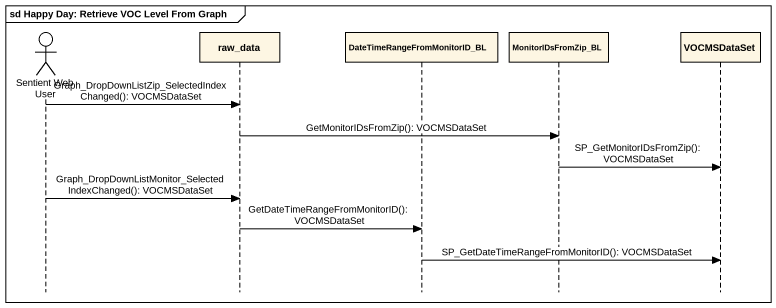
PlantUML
@startuml
mainframe sd Happy Day: Retrieve VOC Level From Graph
hide footbox
actor "Sentient Web User" as Sentient_Web_User
participant raw_data
participant "DateTimeRangeFromMonitorID_BL" as DateTimeRangeFromMonitorID
participant MonitorIDsFromZip_BL
participant VOCMSDataSet

Sentient_Web_User -> raw_data : Graph_DropDownListZip_SelectedIndexChanged(): VOCMSDataSet
raw_data -> MonitorIDsFromZip_BL : GetMonitorIDsFromZip(): VOCMSDataSet
MonitorIDsFromZip_BL -> VOCMSDataSet : SP_GetMonitorIDsFromZip(): VOCMSDataSet
Sentient_Web_User -> raw_data : Graph_DropDownListMonitor_SelectedIndexChanged(): VOCMSDataSet
raw_data -> DateTimeRangeFromMonitorID : GetDateTimeRangeFromMonitorID(): VOCMSDataSet
DateTimeRangeFromMonitorID -> VOCMSDataSet : SP_GetDateTimeRangeFromMonitorID(): VOCMSDataSet
@enduml
